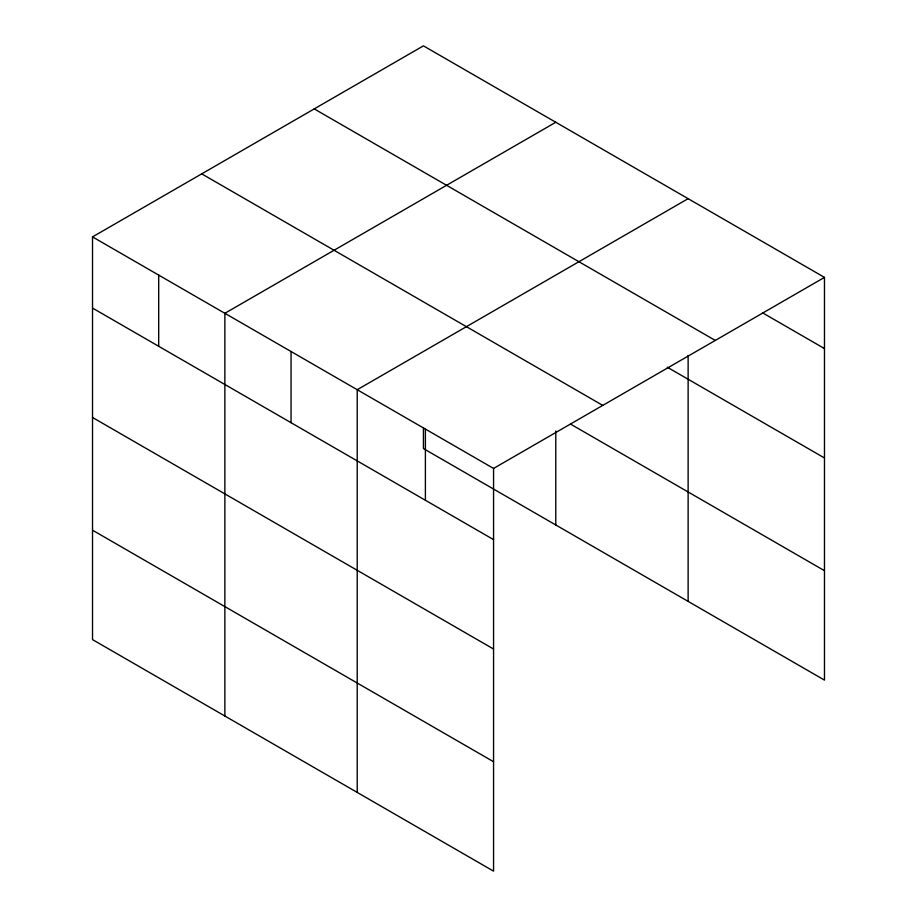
<?xml version="1.0" encoding="UTF-8"?>
<svg xmlns="http://www.w3.org/2000/svg" width="917" height="917" viewBox="0 0 917 917"><rect width="100%" height="100%" fill="white"/><g stroke="black" fill="none" stroke-linecap="round" stroke-linejoin="round"><path stroke-width="1.38" d="M92.525 236.895L493.564 468.438L493.564 871.15L92.525 639.607L92.525 236.895L423.436 45.85L824.475 277.392L824.475 680.105L423.436 448.562L423.436 427.517M555.782 122.259L224.871 313.305L224.871 716.017M688.128 198.668L357.217 389.714L357.217 792.426M493.564 468.438L824.475 277.392M762.497 312.789L824.475 348.575M314.233 108.894L715.283 340.436M667.289 367.224L824.475 457.973M201.717 173.852L602.767 405.394M570.477 424.055L824.475 570.695M92.525 308.078L493.564 539.62M92.525 417.476L493.564 649.03M92.525 530.198L493.564 761.74M688.128 355.406L688.128 601.38M555.782 430.99L555.782 524.971M425.396 429.076L425.396 500.258M291.044 351.509L291.044 422.691M158.698 275.1L158.698 346.282"/></g></svg>
